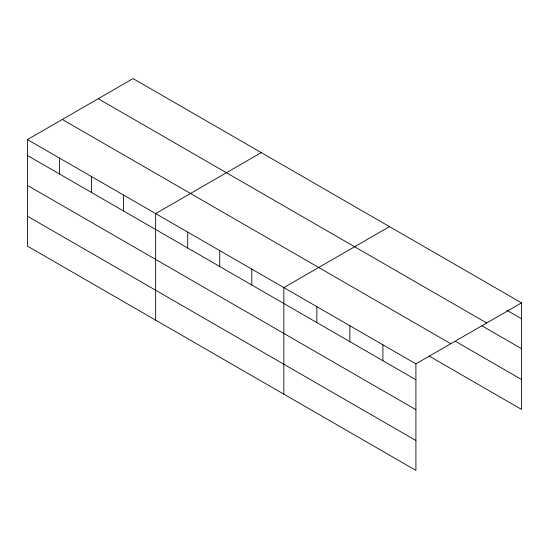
<?xml version="1.0" encoding="UTF-8"?>
<svg xmlns="http://www.w3.org/2000/svg" width="549" height="549" viewBox="0 0 549 549"><rect width="100%" height="100%" fill="white"/><g stroke="black" fill="none" stroke-linecap="round" stroke-linejoin="round"><path stroke-width="0.82" d="M415.909 409.678L415.909 363.857L27.45 139.583L27.45 246.13L415.909 470.404L415.909 409.678L27.45 185.404M429.098 356.04L521.55 409.417L521.55 302.87L133.091 78.596L27.45 139.583M261.283 152.601L155.642 213.595L155.642 320.142M389.474 226.613L283.833 287.607L283.833 394.155M415.909 363.857L521.55 302.87M506.878 310.302L521.55 318.777M98.23 98.717L486.689 322.997M481.926 325.811L521.55 348.69M455.512 341.375L521.55 379.503M62.312 119.456L450.77 343.736M27.45 155.491L415.909 379.764M27.45 216.217L415.909 440.497M382.893 344.793L382.893 360.7M349.871 325.735L349.871 341.636M316.855 306.671L316.855 322.572M251.785 269.099L251.785 285.006M219.737 250.598L219.737 266.505M187.689 232.097L187.689 248.004M123.594 195.094L123.594 210.994M91.546 176.586L91.546 192.493M59.498 158.085L59.498 173.992"/></g></svg>
